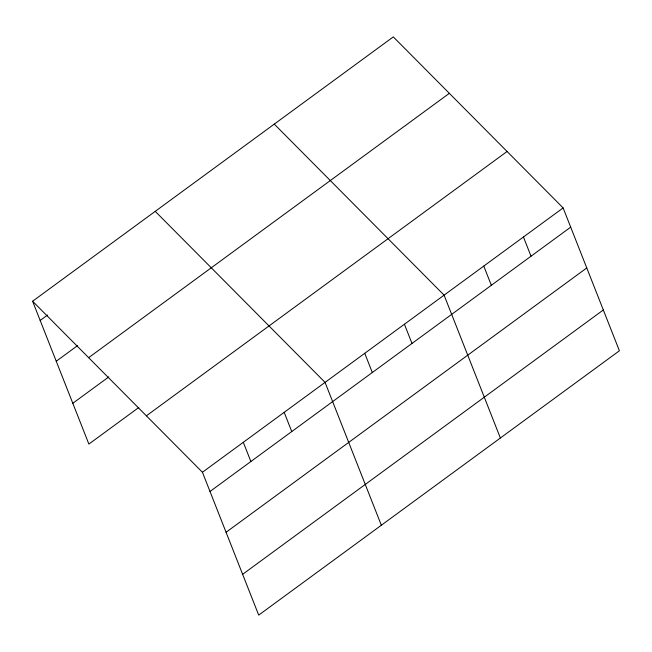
<?xml version="1.0" encoding="UTF-8"?>
<svg xmlns="http://www.w3.org/2000/svg" width="652" height="652" viewBox="0 0 652 652"><rect width="100%" height="100%" fill="white"/><g stroke="black" fill="none" stroke-linecap="round" stroke-linejoin="round"><path stroke-width="0.98" d="M32.6 301.224L393.303 36.887L563.124 207.923L619.4 350.776L258.697 615.113L202.43 472.26L32.6 301.224L88.876 444.077L138.746 407.533M40.171 320.442L47.531 315.055M56.243 361.241L77.498 345.666M88.639 357.671L449.342 93.326M72.804 403.278L108.778 376.921M146.382 415.821L507.085 151.476M202.43 472.26L563.124 207.923M209.993 491.478L570.696 227.132M226.065 532.276L586.767 267.939M242.625 574.314L603.328 309.969M274.272 124.116L444.093 295.152L500.369 438.005M155.241 211.354L325.063 382.382L381.338 525.235M523.45 236.994L531.021 256.212M483.776 266.073L491.347 285.291M404.419 324.231L411.991 343.441M364.745 353.302L372.308 372.52M284.182 412.341L291.754 431.559M243.31 442.3L250.873 461.518"/></g></svg>
